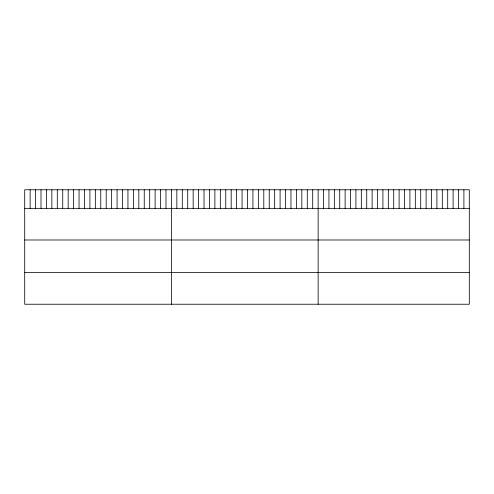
<?xml version="1.0" encoding="UTF-8"?>
<svg xmlns="http://www.w3.org/2000/svg" width="494" height="494" viewBox="0 0 494 494"><rect width="100%" height="100%" fill="white"/><g stroke="black" fill="none" stroke-linecap="round" stroke-linejoin="round"><path stroke-width="0.74" d="M469.3 208.345L469.3 304.23L24.7 304.23L24.7 189.77L469.3 189.77L469.3 208.345L24.7 208.345M24.7 239.991L469.3 239.991M24.7 272.589L469.3 272.589M463.903 189.77L463.903 208.345M458.5 189.77L458.5 208.345M453.103 189.77L453.103 208.345M447.706 189.77L447.706 208.345M442.309 189.77L442.309 208.345M436.906 189.77L436.906 208.345M431.509 189.77L431.509 208.345M426.112 189.77L426.112 208.345M420.709 189.77L420.709 208.345M415.312 189.77L415.312 208.345M409.915 189.77L409.915 208.345M404.518 189.77L404.518 208.345M399.115 189.77L399.115 208.345M393.718 189.77L393.718 208.345M388.321 189.77L388.321 208.345M382.918 189.77L382.918 208.345M377.521 189.77L377.521 208.345M372.124 189.77L372.124 208.345M366.727 189.77L366.727 208.345M361.324 189.77L361.324 208.345M355.927 189.77L355.927 208.345M350.53 189.77L350.53 208.345M345.127 189.77L345.127 208.345M339.73 189.77L339.73 208.345M334.333 189.77L334.333 208.345M328.936 189.77L328.936 208.345M323.533 189.77L323.533 208.345M318.136 189.77L318.136 304.23M312.702 189.77L312.702 208.345M307.268 189.77L307.268 208.345M301.834 189.77L301.834 208.345M296.4 189.77L296.4 208.345M290.966 189.77L290.966 208.345M285.532 189.77L285.532 208.345M280.098 189.77L280.098 208.345M274.664 189.77L274.664 208.345M269.23 189.77L269.23 208.345M263.796 189.77L263.796 208.345M258.362 189.77L258.362 208.345M252.928 189.77L252.928 208.345M247.494 189.77L247.494 208.345M242.06 189.77L242.06 208.345M236.626 189.77L236.626 208.345M231.192 189.77L231.192 208.345M225.758 189.77L225.758 208.345M220.324 189.77L220.324 208.345M214.89 189.77L214.89 208.345M209.456 189.77L209.456 208.345M204.022 189.77L204.022 208.345M198.588 189.77L198.588 208.345M193.154 189.77L193.154 208.345M187.72 189.77L187.72 208.345M182.286 189.77L182.286 208.345M176.852 189.77L176.852 208.345M171.418 189.77L171.418 304.23M165.984 189.77L165.984 208.345M160.55 189.77L160.55 208.345M155.116 189.77L155.116 208.345M149.682 189.77L149.682 208.345M144.248 189.77L144.248 208.345M138.814 189.77L138.814 208.345M133.38 189.77L133.38 208.345M127.946 189.77L127.946 208.345M122.512 189.77L122.512 208.345M117.078 189.77L117.078 208.345M111.644 189.77L111.644 208.345M106.21 189.77L106.21 208.345M100.776 189.77L100.776 208.345M95.342 189.77L95.342 208.345M89.908 189.77L89.908 208.345M84.474 189.77L84.474 208.345M79.04 189.77L79.04 208.345M73.606 189.77L73.606 208.345M68.172 189.77L68.172 208.345M62.738 189.77L62.738 208.345M57.304 189.77L57.304 208.345M51.87 189.77L51.87 208.345M46.436 189.77L46.436 208.345M41.002 189.77L41.002 208.345M35.568 189.77L35.568 208.345M30.134 189.77L30.134 208.345"/></g></svg>
